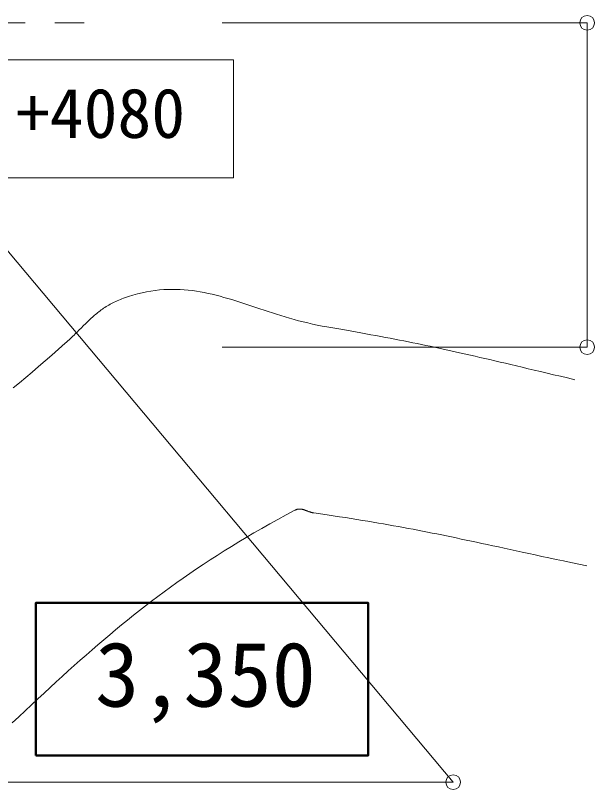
# Model space of a CAD drawing. Units: millimetres, scale not verified. Extents: x -56617 to 56645, y -39182 to 40051.
# Drawn here: x 41839 to 45764, y -21914 to -16663 of the extents above; entities that cross this region are included whole.
import ezdxf
from ezdxf.enums import TextEntityAlignment as Align

# ---------------------------------------------------------------- set-up
doc = ezdxf.new("R2010")
doc.units = ezdxf.units.MM
doc.header["$LTSCALE"] = 200
doc.header["$PDMODE"] = 32
doc.header["$PDSIZE"] = 100
doc.linetypes.add('CHAIN2', pattern=[12, 9, -1, 1, -1])
for name, color, linetype, lineweight in [('0-8_寸法文字', 4, 'Continuous', 9), ('3-0_通り芯', 7, 'CHAIN2', 18), ('3-4_その他1', 4, 'Continuous', 18), ('3-F_太線', 3, 'Continuous', 18)]:
    doc.layers.add(name, color=color, linetype=linetype, lineweight=lineweight)
doc.styles.add('ＭＳ ゴシック', font='')
doc.styles.get('ＭＳ ゴシック').set_extended_font_data('MS Gothic')

msp = doc.modelspace()

# ---------------------------------------------------------------- linework, layer by layer
at = {"layer": '0-8_寸法文字'}
for p, q in [((42727.1, -18537.9), (42756.8, -18532.6)), ((42756.8, -18532.6), (42786.1, -18528.4)), ((42786.1, -18528.4), (42815.2, -18525.1)), ((42815.2, -18525.1), (42843.9, -18522.7)), ((42843.9, -18522.7), (42872.3, -18521.3)), ((42872.3, -18521.3), (42900.5, -18520.7)), ((42900.5, -18520.7), (42928.5, -18520.9)), ((42928.5, -18520.9), (42956.2, -18521.9)), ((42956.2, -18521.9), (42983.7, -18523.7)), ((42983.7, -18523.7), (43011, -18526.2)), ((43011, -18526.2), (43038.2, -18529.4)), ((43038.2, -18529.4), (43065.3, -18533.2)), ((43065.3, -18533.2), (43092.2, -18537.6)), ((42550.2, -18589.1), (42561.3, -18584.8)), ((42561.3, -18584.8), (42572.6, -18580.6)), ((42572.6, -18580.6), (42604.4, -18569.8)), ((42604.4, -18569.8), (42635.7, -18560.1)), ((42635.7, -18560.1), (42666.6, -18551.6)), ((42666.6, -18551.6), (42697, -18544.2)), ((42697, -18544.2), (42727.1, -18537.9)), ((43092.2, -18537.6), (43119, -18542.6)), ((43119, -18542.6), (43145.8, -18548.2)), ((43145.8, -18548.2), (43172.5, -18554.2)), ((43172.5, -18554.2), (43199.2, -18560.7)), ((43199.2, -18560.7), (43225.8, -18567.7)), ((43225.8, -18567.7), (43252.5, -18575)), ((43252.5, -18575), (43279.2, -18582.7)), ((43279.2, -18582.7), (43306, -18590.7)), ((42445.2, -18643.5), (42453.7, -18638)), ((42453.7, -18638), (42462.4, -18632.7)), ((42462.4, -18632.7), (42471.3, -18627.4)), ((42471.3, -18627.4), (42480.3, -18622.3)), ((42480.3, -18622.3), (42489.6, -18617.2)), ((42489.6, -18617.2), (42499.1, -18612.2)), ((42499.1, -18612.2), (42508.8, -18607.4)), ((42508.8, -18607.4), (42518.8, -18602.7)), ((42518.8, -18602.7), (42529, -18598)), ((42529, -18598), (42539.5, -18593.5)), ((42539.5, -18593.5), (42550.2, -18589.1)), ((43306, -18590.7), (43332.8, -18599.1)), ((43332.8, -18599.1), (43359.8, -18607.6)), ((43359.8, -18607.6), (43386.8, -18616.4)), ((43386.8, -18616.4), (43414, -18625.3)), ((43414, -18625.3), (43441.3, -18634.4)), ((43441.3, -18634.4), (43468.8, -18643.6)), ((42375.1, -18696.9), (42382.4, -18690.6)), ((42382.4, -18690.6), (42389.9, -18684.4)), ((42389.9, -18684.4), (42397.4, -18678.3)), ((42397.4, -18678.3), (42405.1, -18672.2)), ((42405.1, -18672.2), (42412.8, -18666.3)), ((42412.8, -18666.3), (42420.7, -18660.5)), ((42420.7, -18660.5), (42428.7, -18654.7)), ((42428.7, -18654.7), (42436.9, -18649)), ((42436.9, -18649), (42445.2, -18643.5)), ((43468.8, -18643.6), (43496.5, -18652.9)), ((43496.5, -18652.9), (43524.5, -18662.2)), ((43524.5, -18662.2), (43552.7, -18671.5)), ((43552.7, -18671.5), (43581.1, -18680.7)), ((43581.1, -18680.7), (43609.8, -18689.9)), ((43609.8, -18689.9), (43638.8, -18699)), ((42317.7, -18750.2), (42324.8, -18743.2)), ((42324.8, -18743.2), (42331.9, -18736.4)), ((42331.9, -18736.4), (42339, -18729.6)), ((42339, -18729.6), (42346.2, -18722.9)), ((42346.2, -18722.9), (42353.3, -18716.2)), ((42353.3, -18716.2), (42360.5, -18709.7)), ((42360.5, -18709.7), (42367.8, -18703.2)), ((42367.8, -18703.2), (42375.1, -18696.9)), ((43638.8, -18699), (43668.2, -18707.9)), ((43668.2, -18707.9), (43697.9, -18716.6)), ((43697.9, -18716.6), (43728, -18725.1)), ((43728, -18725.1), (43758.4, -18733.4)), ((43758.4, -18733.4), (43789.3, -18741.4)), ((43789.3, -18741.4), (43820.6, -18749)), ((42266.9, -18800.7), (42274.3, -18793.3)), ((42274.3, -18793.3), (42281.7, -18785.9)), ((42281.7, -18785.9), (42289, -18778.6)), ((42289, -18778.6), (42296.2, -18771.4)), ((42296.2, -18771.4), (42303.4, -18764.3)), ((42303.4, -18764.3), (42310.6, -18757.2)), ((42310.6, -18757.2), (42317.7, -18750.2)), ((43820.6, -18749), (43852.3, -18756.3)), ((43852.3, -18756.3), (43884.5, -18763.2)), ((43884.5, -18763.2), (43917.2, -18769.6)), ((43917.2, -18769.6), (43950.4, -18775.6)), ((43950.4, -18775.6), (43991.2, -18782.6)), ((43991.2, -18782.6), (44030.9, -18789.4)), ((44030.9, -18789.4), (44069.5, -18796.2)), ((44069.5, -18796.2), (44107.2, -18802.8)), ((42211.6, -18854.4), (42219.9, -18846.6)), ((42219.9, -18846.6), (42228.1, -18838.8)), ((42228.1, -18838.8), (42236.1, -18831.1)), ((42236.1, -18831.1), (42244, -18823.4)), ((42244, -18823.4), (42251.7, -18815.8)), ((42251.7, -18815.8), (42259.4, -18808.2)), ((42259.4, -18808.2), (42266.9, -18800.7)), ((44107.2, -18802.8), (44143.9, -18809.3)), ((44143.9, -18809.3), (44179.8, -18815.7)), ((44179.8, -18815.7), (44214.9, -18822)), ((44214.9, -18822), (44249.2, -18828.3)), ((44249.2, -18828.3), (44282.7, -18834.4)), ((44282.7, -18834.4), (44315.7, -18840.6)), ((44315.7, -18840.6), (44348, -18846.6)), ((44348, -18846.6), (44379.8, -18852.7)), ((42130.4, -18927), (42176.5, -18886.4)), ((42176.5, -18886.4), (42185.6, -18878.3)), ((42185.6, -18878.3), (42194.4, -18870.3)), ((42194.4, -18870.3), (42203.1, -18862.4)), ((42203.1, -18862.4), (42211.6, -18854.4)), ((44379.8, -18852.7), (44411.1, -18858.7)), ((44411.1, -18858.7), (44442, -18864.7)), ((44442, -18864.7), (44472.5, -18870.7)), ((44472.5, -18870.7), (44502.7, -18876.7)), ((44502.7, -18876.7), (44532.7, -18882.8)), ((44532.7, -18882.8), (44562.4, -18888.8)), ((44562.4, -18888.8), (44592, -18894.9)), ((44592, -18894.9), (44621.4, -18901)), ((44621.4, -18901), (44650.9, -18907.2)), ((42084.9, -18966.8), (42130.4, -18927)), ((44650.9, -18907.2), (44680.3, -18913.5)), ((44680.3, -18913.5), (44709.8, -18919.8)), ((44709.8, -18919.8), (44739.4, -18926.2)), ((44739.4, -18926.2), (44769.2, -18932.8)), ((44769.2, -18932.8), (44799.3, -18939.4)), ((44799.3, -18939.4), (44829.6, -18946.2)), ((44829.6, -18946.2), (44860.3, -18953)), ((44860.3, -18953), (44891.3, -18960)), ((41995.8, -19043.9), (42040.1, -19005.7)), ((42040.1, -19005.7), (42084.9, -18966.8)), ((44891.3, -18960), (44922.9, -18967.2)), ((44922.9, -18967.2), (44954.9, -18974.5)), ((44954.9, -18974.5), (44987.5, -18982)), ((44987.5, -18982), (45020.7, -18989.7)), ((45020.7, -18989.7), (45054.6, -18997.6)), ((45054.6, -18997.6), (45089.2, -19005.7)), ((45089.2, -19005.7), (45124.6, -19013.9)), ((41952.1, -19081.4), (41995.8, -19043.9)), ((45124.6, -19013.9), (45160.8, -19022.4)), ((45160.8, -19022.4), (45197.9, -19031.2)), ((45197.9, -19031.2), (45236, -19040.2)), ((45236, -19040.2), (45275.1, -19049.4)), ((45275.1, -19049.4), (45315.2, -19058.9)), ((45315.2, -19058.9), (45356.5, -19068.6)), ((41909, -19118.2), (41952.1, -19081.4)), ((45356.5, -19068.6), (45398.9, -19078.7)), ((45398.9, -19078.7), (45442.6, -19089)), ((45442.6, -19089), (45487.5, -19099.7)), ((45487.5, -19099.7), (45533.8, -19110.6)), ((45533.8, -19110.6), (45581.4, -19121.9)), ((41824.4, -19189.9), (41866.5, -19154.4)), ((41866.5, -19154.4), (41909, -19118.2)), ((45581.4, -19121.9), (45630.5, -19133.5)), ((43618.5, -20081), (43675.1, -20050.1)), ((43675.1, -20050.1), (43733, -20019.1)), ((43733, -20019.1), (43735.8, -20017.7)), ((43735.8, -20017.7), (43738.6, -20016.4)), ((43738.6, -20016.4), (43741.4, -20015.3)), ((43741.4, -20015.3), (43744.1, -20014.3)), ((43744.1, -20014.3), (43746.8, -20013.4)), ((43746.8, -20013.4), (43749.5, -20012.7)), ((43749.5, -20012.7), (43752.2, -20012.1)), ((43752.2, -20012.1), (43754.8, -20011.6)), ((43754.8, -20011.6), (43757.4, -20011.2)), ((43757.4, -20011.2), (43760, -20011)), ((43760, -20011), (43762.6, -20010.8)), ((43762.6, -20010.8), (43765.2, -20010.8)), ((43765.2, -20010.8), (43767.8, -20010.9)), ((43767.8, -20010.9), (43770.4, -20011)), ((43770.4, -20011), (43772.9, -20011.2)), ((43772.9, -20011.2), (43775.5, -20011.5)), ((43775.5, -20011.5), (43778, -20011.9)), ((43778, -20011.9), (43780.6, -20012.4)), ((43780.6, -20012.4), (43783.1, -20013)), ((43783.1, -20013), (43785.7, -20013.6)), ((43785.7, -20013.6), (43788.2, -20014.2)), ((43788.2, -20014.2), (43790.8, -20014.9)), ((43790.8, -20014.9), (43793.3, -20015.7)), ((43793.3, -20015.7), (43795.9, -20016.5)), ((43795.9, -20016.5), (43798.4, -20017.4)), ((43798.4, -20017.4), (43801, -20018.3)), ((43801, -20018.3), (43803.6, -20019.2)), ((43803.6, -20019.2), (43806.2, -20020.1)), ((43806.2, -20020.1), (43808.8, -20021.1)), ((43808.8, -20021.1), (43811.4, -20022.1)), ((43811.4, -20022.1), (43814, -20023.1)), ((43814, -20023.1), (43816.7, -20024.1)), ((43816.7, -20024.1), (43819.4, -20025.1)), ((43819.4, -20025.1), (43822, -20026.1)), ((43822, -20026.1), (43824.8, -20027.1)), ((43824.8, -20027.1), (43827.5, -20028.1)), ((43827.5, -20028.1), (43830.3, -20029.1)), ((43830.3, -20029.1), (43833.1, -20030)), ((43833.1, -20030), (43835.9, -20031)), ((43835.9, -20031), (43838.7, -20031.9)), ((43838.7, -20031.9), (43841.6, -20032.8)), ((43841.6, -20032.8), (43844.5, -20033.6)), ((43844.5, -20033.6), (43847.5, -20034.4)), ((43847.5, -20034.4), (43850.5, -20035.1)), ((43850.5, -20035.1), (43853.5, -20035.8)), ((43853.5, -20035.8), (43856.6, -20036.4)), ((43856.6, -20036.4), (43859.7, -20037)), ((43859.7, -20037), (43862.8, -20037.5)), ((43862.8, -20037.5), (43907.7, -20044.1)), ((43907.7, -20044.1), (43951.3, -20050.5)), ((43951.3, -20050.5), (43993.8, -20056.9)), ((43993.8, -20056.9), (44035.2, -20063.3)), ((43563.1, -20111.8), (43618.5, -20081)), ((44035.2, -20063.3), (44075.6, -20069.5)), ((44075.6, -20069.5), (44115, -20075.7)), ((44115, -20075.7), (44153.5, -20081.9)), ((44153.5, -20081.9), (44191.1, -20087.9)), ((44191.1, -20087.9), (44228, -20094)), ((44228, -20094), (44264.1, -20100.1)), ((44264.1, -20100.1), (44299.6, -20106.1)), ((44299.6, -20106.1), (44334.5, -20112.1)), ((43455.8, -20173.1), (43508.9, -20142.5)), ((43508.9, -20142.5), (43563.1, -20111.8)), ((44334.5, -20112.1), (44368.8, -20118.1)), ((44368.8, -20118.1), (44402.7, -20124.1)), ((44402.7, -20124.1), (44436.1, -20130.2)), ((44436.1, -20130.2), (44469.2, -20136.2)), ((44469.2, -20136.2), (44502, -20142.4)), ((44502, -20142.4), (44534.6, -20148.5)), ((44534.6, -20148.5), (44567, -20154.7)), ((44567, -20154.7), (44599.3, -20161)), ((44599.3, -20161), (44631.6, -20167.3)), ((43352.7, -20234.2), (43403.7, -20203.7)), ((43403.7, -20203.7), (43455.8, -20173.1)), ((44631.6, -20167.3), (44663.9, -20173.7)), ((44663.9, -20173.7), (44696.2, -20180.2)), ((44696.2, -20180.2), (44728.7, -20186.8)), ((44728.7, -20186.8), (44761.4, -20193.5)), ((44761.4, -20193.5), (44794.4, -20200.3)), ((44794.4, -20200.3), (44827.7, -20207.3)), ((44827.7, -20207.3), (44861.4, -20214.4)), ((44861.4, -20214.4), (44895.5, -20221.6)), ((43253.6, -20295.1), (43302.7, -20264.6)), ((43302.7, -20264.6), (43352.7, -20234.2)), ((44895.5, -20221.6), (44930.1, -20228.9)), ((44930.1, -20228.9), (44965.4, -20236.4)), ((44965.4, -20236.4), (45001.2, -20244.1)), ((45001.2, -20244.1), (45037.8, -20252)), ((45037.8, -20252), (45075.1, -20260)), ((45075.1, -20260), (45113.2, -20268.3)), ((43205.4, -20325.6), (43253.6, -20295.1)), ((45113.2, -20268.3), (45152.2, -20276.7)), ((45152.2, -20276.7), (45192.2, -20285.4)), ((45192.2, -20285.4), (45233.1, -20294.2)), ((45233.1, -20294.2), (45275.2, -20303.3)), ((45275.2, -20303.3), (45318.3, -20312.6)), ((45318.3, -20312.6), (45362.7, -20322.2)), ((43111.5, -20386.7), (43158, -20356.1)), ((43158, -20356.1), (43205.4, -20325.6)), ((45362.7, -20322.2), (45408.3, -20332)), ((45408.3, -20332), (45455.2, -20342.1)), ((45455.2, -20342.1), (45503.5, -20352.5)), ((45503.5, -20352.5), (45553.2, -20363.1)), ((45553.2, -20363.1), (45604.4, -20374)), ((43020.6, -20448), (43065.7, -20417.3)), ((43065.7, -20417.3), (43111.5, -20386.7)), ((45604.4, -20374), (45657.2, -20385.3)), ((45657.2, -20385.3), (45711.6, -20396.8)), ((42976.1, -20478.9), (43020.6, -20448)), ((42889.1, -20540.9), (42932.3, -20509.8)), ((42932.3, -20509.8), (42976.1, -20478.9)), ((42804.1, -20603.6), (42846.4, -20572.2)), ((42846.4, -20572.2), (42889.1, -20540.9)), ((42720.9, -20667.1), (42762.3, -20635.3)), ((42762.3, -20635.3), (42804.1, -20603.6)), ((42679.9, -20699.2), (42720.9, -20667.1)), ((42598.6, -20764.2), (42639.1, -20731.6)), ((42639.1, -20731.6), (42679.9, -20699.2)), ((42558.3, -20797.1), (42598.6, -20764.2)), ((42478.2, -20863.9), (42518.2, -20830.4)), ((42518.2, -20830.4), (42558.3, -20797.1)), ((42398.3, -20932.1), (42438.2, -20897.8)), ((42438.2, -20897.8), (42478.2, -20863.9)), ((42358.4, -20966.8), (42398.3, -20932.1)), ((42278.3, -21037.3), (42318.4, -21001.8)), ((42318.4, -21001.8), (42358.4, -20966.8)), ((42238, -21073.2), (42278.3, -21037.3)), ((42197.5, -21109.6), (42238, -21073.2)), ((42115.8, -21183.9), (42156.8, -21146.5)), ((42156.8, -21146.5), (42197.5, -21109.6)), ((42074.4, -21221.7), (42115.8, -21183.9)), ((41990.5, -21299.1), (42032.7, -21260.1)), ((42032.7, -21260.1), (42074.4, -21221.7)), ((41947.9, -21338.6), (41990.5, -21299.1)), ((41904.7, -21378.8), (41947.9, -21338.6)), ((41816.7, -21460.9), (41861, -21419.5)), ((41861, -21419.5), (41904.7, -21378.8))]:
    msp.add_line(p, q, dxfattribs=at)
at = {"layer": '3-0_通り芯'}
msp.add_line((4105.6, -16712.8), (42481.6, -16712.8), dxfattribs=at)
at = {"layer": '3-4_その他1', "color": 7}
msp.add_lwpolyline([(41517.4, -17764.7), (43317.4, -17764.7), (43317.4, -16964.7), (41517.4, -16964.7)], close=True, dxfattribs=at)
at = {"layer": '3-F_太線'}
for p, q in [((44806.2, -21863.7), (40488.2, -16712.8)), ((45714.5, -16712.9), (43240.1, -16712.9)), ((45714.5, -16712.9), (45714.5, -18912.8)), ((45714.5, -18912.8), (43240.1, -18912.8)), ((41452.2, -21863.7), (44806.2, -21863.7))]:
    msp.add_line(p, q, dxfattribs=at)
at = {"layer": '3-F_太線', "color": 5, "lineweight": 50}
msp.add_lwpolyline([(41977.1, -21682.5), (41977.1, -20648.4), (44230.4, -20648.4), (44230.4, -21682.5)], close=True, dxfattribs=at)
at = {"layer": '3-F_太線'}
for p in [(45714.5, -16712.9), (45714.5, -18912.8), (44806.2, -21863.7)]:
    msp.add_point(p, dxfattribs=at)

# ---------------------------------------------------------------- texts
at = {"layer": '3-4_その他1', "style": 'ＭＳ ゴシック'}
msp.add_text('+4080', height=337.2, dxfattribs=at).set_placement((41842.4, -17594.7), align=Align.BOTTOM_LEFT)
at = {"layer": '3-F_太線', "style": 'ＭＳ ゴシック'}
msp.add_text('3,350', height=439.9, dxfattribs=at).set_placement((42379.2, -21483.7), align=Align.BOTTOM_LEFT)

doc.saveas('drawing.dxf')
